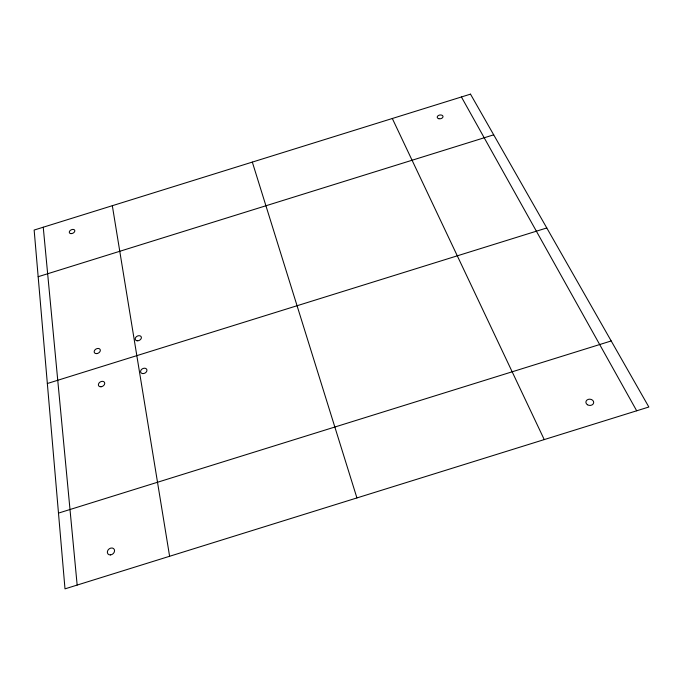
<?xml version="1.0" encoding="UTF-8"?>
<svg xmlns="http://www.w3.org/2000/svg" width="683" height="683" viewBox="0 0 683 683"><rect width="100%" height="100%" fill="white"/><g stroke="black" fill="none" stroke-linecap="round" stroke-linejoin="round"><path stroke-width="1.02" d="M38.163 276.709L493.689 134.824M47.34 383.513L546.784 227.96M58.482 513.104L611.2 340.954M461.409 96.977L636.684 410.79M392.315 118.492L544.24 439.587M252.326 162.102L356.927 497.933M112.328 205.703L169.606 556.269M43.242 227.217L77.162 585.066M470.502 94.143L34.15 230.051L64.996 588.857L648.85 407.008L470.502 94.143M70.895 233.629A2.928 1.895 -25.2 0 0 74.823 230.658A2.928 1.895 -25.2 0 0 70.477 230.265A2.928 1.895 -25.2 0 0 70.895 233.629M438.81 118.714A2.928 1.895 -9.4 0 0 443.019 116.494A2.928 1.895 -9.4 0 0 438.52 115.436A2.928 1.895 -9.4 0 0 438.81 118.714M587.448 404.746A3.91 3.133 5.1 0 0 593.664 402.799A3.91 3.133 5.1 0 0 588.242 399.376A3.91 3.133 5.1 0 0 587.448 404.746M110.415 554.912A3.91 3.133 -39.7 0 0 114.309 549.508A3.91 3.133 -39.7 0 0 108.119 549.926A3.91 3.133 -39.7 0 0 110.415 554.912M142.542 373.584A3.355 2.501 -27.5 0 0 146.922 369.921A3.355 2.501 -27.5 0 0 141.799 369.221A3.355 2.501 -27.5 0 0 142.542 373.584M101.058 386.766A3.381 2.476 -29.8 0 0 104.525 382.437A3.381 2.476 -29.8 0 0 99.078 382.958A3.381 2.476 -29.8 0 0 101.058 386.766M137.112 340.791A3.261 2.365 -26.4 0 0 141.372 337.282A3.261 2.365 -26.4 0 0 136.412 336.668A3.261 2.365 -26.4 0 0 137.112 340.791M96.755 353.606A3.278 2.356 -28.5 0 0 100.136 349.483A3.278 2.356 -28.5 0 0 94.843 350.012A3.278 2.356 -28.5 0 0 96.755 353.606"/></g></svg>
